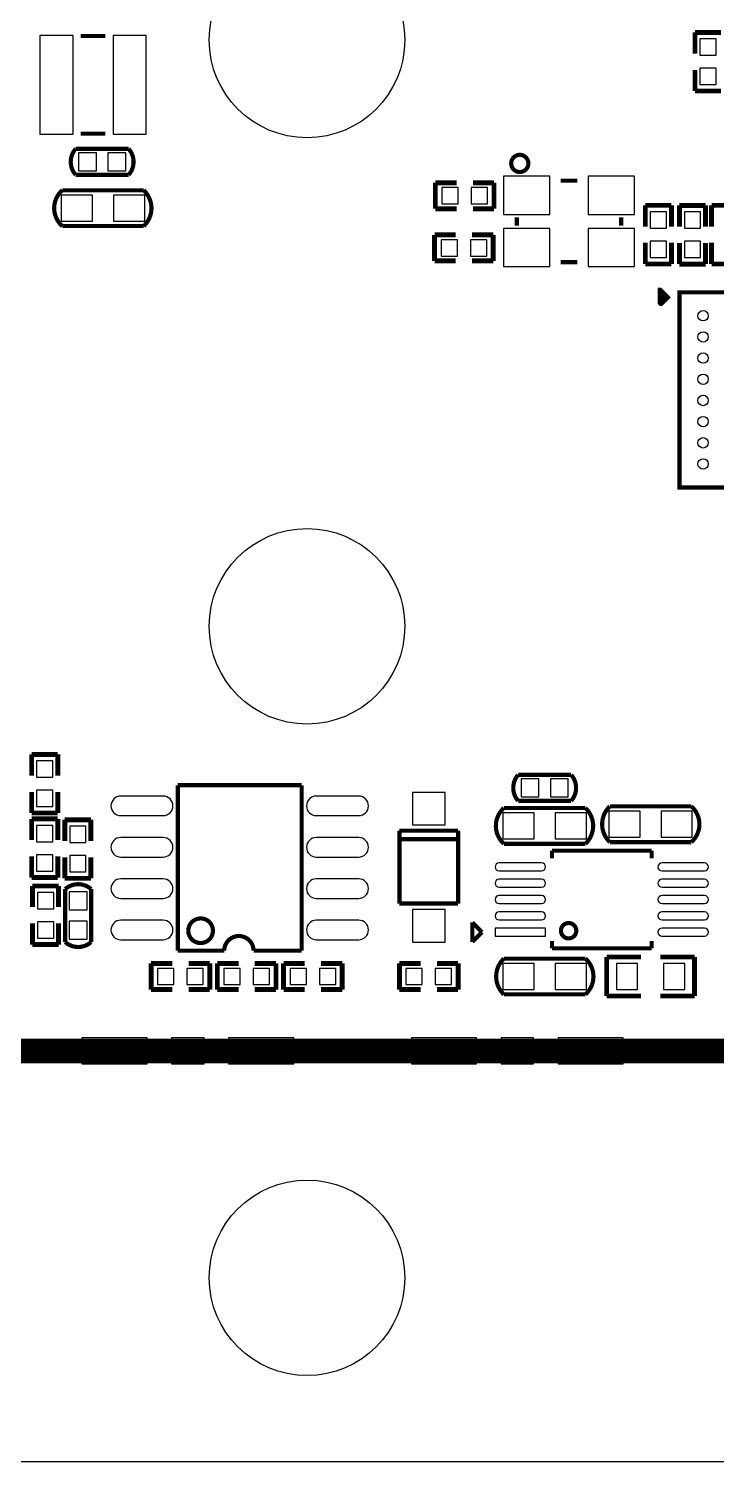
# Model space of a CAD drawing. Extents: x -3 to 180, y 0 to 107.
# Drawn here: x 20.34 to 41.44, y 0 to 43.98 of the extents above; entities that cross this region are included whole.
import ezdxf

# ---------------------------------------------------------------- set-up
doc = ezdxf.new("R2010")
doc.units = 0
doc.header["$MEASUREMENT"] = 0
for name, color, linetype in [('BG_OUTLINE', 254, 'CONTINUOUS'), ('BG_SILKSCREEN_BOTTOM', 141, 'CONTINUOUS'), ('PG_SILKSCREEN_BOTTOM', 85, 'CONTINUOUS'), ('PIN_BOTTOM', 5, 'CONTINUOUS')]:
    doc.layers.add(name, color=color, linetype=linetype)

msp = doc.modelspace()

# ---------------------------------------------------------------- linework, layer by layer
at = {"layer": 'BG_OUTLINE'}
msp.add_lwpolyline([(-2.999994, 103.031341), (-2.999994, 3.991813, 0.414214), (0.991819, 0), (176.017809, 0, 0.378859), (179.786788, 3.768979), (179.786788, 102.98717, 0.42493), (175.712984, 107.061), (166.5478, 107.060975), (166.5478, 97.5868), (152.3746, 97.5868), (152.3746, 107.060949), (46.3042, 107.06067), (46.3042, 105.8672), (42.0624, 105.8672), (42.0624, 107.06067), (30.607, 107.060644), (30.607, 105.8672), (26.3652, 105.8672), (26.3652, 107.060644), (1.029665, 107.060619, 0.418755)], format="xyb", close=True, dxfattribs=at)
at = {"layer": 'BG_SILKSCREEN_BOTTOM'}
msp.add_lwpolyline([(6.5532, 12.5984, 0.762, 0.762, 0), (159.7914, 12.5984, 0.762, 0.762, 0)], format="xyseb", dxfattribs=at)
at = {"layer": 'PG_SILKSCREEN_BOTTOM'}
for points in [[(21.93036, 43.755335, 0.127, 0.127, 0), (22.69236, 43.755335, 0.127, 0.127, 0)], [(40.783561, 43.866537, 0.150089, 0.150089, 0), (41.583559, 43.866537, 0.150089, 0.150089, 0)], [(40.783561, 43.216551, 0.150089, 0.150089, 0), (40.783561, 43.866537, 0.150089, 0.150089, 0)], [(40.783561, 42.716729, 0.150089, 0.150089, 0), (40.783561, 42.066743, 0.150089, 0.150089, 0)], [(40.783561, 42.066743, 0.150089, 0.150089, 0), (41.583559, 42.066743, 0.150089, 0.150089, 0)], [(21.93036, 40.755545, 0.127, 0.127, 0), (22.69236, 40.755545, 0.127, 0.127, 0)], [(22.840671, 39.493241, 0.127, 0.127, 0), (21.77796, 39.493241, 0.127, 0.127, -0.37791), (21.77796, 40.293239, 0.127, 0.127, 0)], [(21.77796, 40.293239, 0.127, 0.127, 0), (22.840671, 40.293239, 0.127, 0.127, 0)], [(22.840671, 40.293239, 0.127, 0.127, 0), (23.40356, 40.293239, 0.127, 0.127, -0.37791), (23.40356, 39.493241, 0.127, 0.127, 0)], [(35.669474, 39.844472, 0.127, 0.127, 1), (35.142678, 39.844472, 0.127, 0.127, 1), (35.669474, 39.844472, 0.127, 0.127, 0)], [(23.40356, 39.493241, 0.127, 0.127, 0), (22.840671, 39.493241, 0.127, 0.127, 0)], [(32.816063, 39.251839, 0.150089, 0.150089, 0), (32.816063, 38.451841, 0.150089, 0.150089, 0)], [(33.466049, 39.251839, 0.150089, 0.150089, 0), (32.816063, 39.251839, 0.150089, 0.150089, 0)], [(33.965871, 39.251839, 0.150089, 0.150089, 0), (34.615857, 39.251839, 0.150089, 0.150089, 0)], [(34.615857, 39.251839, 0.150089, 0.150089, 0), (34.615857, 38.451841, 0.150089, 0.150089, 0)], [(36.66236, 39.314374, 0.127, 0.127, 0), (37.17036, 39.314374, 0.127, 0.127, 0)], [(23.866069, 37.92093, 0.127, 0.127, 0), (21.366251, 37.92093, 0.127, 0.127, -0.450474), (21.366251, 39.02075, 0.127, 0.127, 0)], [(21.366251, 39.02075, 0.127, 0.127, 0), (23.866069, 39.02075, 0.127, 0.127, 0)], [(23.866069, 39.02075, 0.127, 0.127, -0.432734), (23.866069, 37.92093, 0.127, 0.127, 0)], [(32.816063, 38.451841, 0.150089, 0.150089, 0), (33.466049, 38.451841, 0.150089, 0.150089, 0)], [(34.615857, 38.451841, 0.150089, 0.150089, 0), (33.965871, 38.451841, 0.150089, 0.150089, 0)], [(39.259561, 38.557937, 0.150089, 0.150089, 0), (40.059559, 38.557937, 0.150089, 0.150089, 0)], [(39.259561, 37.907951, 0.150089, 0.150089, 0), (39.259561, 38.557937, 0.150089, 0.150089, 0)], [(40.059559, 38.557937, 0.150089, 0.150089, 0), (40.059559, 37.907951, 0.150089, 0.150089, 0)], [(40.306041, 38.554889, 0.150089, 0.150089, 0), (41.106039, 38.554889, 0.150089, 0.150089, 0)], [(40.306041, 37.904903, 0.150089, 0.150089, 0), (40.306041, 38.554889, 0.150089, 0.150089, 0)], [(41.106039, 38.554889, 0.150089, 0.150089, 0), (41.106039, 37.904903, 0.150089, 0.150089, 0)], [(41.291561, 38.557937, 0.150089, 0.150089, 0), (42.091559, 38.557937, 0.150089, 0.150089, 0)], [(41.291561, 37.907951, 0.150089, 0.150089, 0), (41.291561, 38.557937, 0.150089, 0.150089, 0)], [(35.316414, 38.19144, 0.127, 0.127, 0), (35.316414, 37.93744, 0.127, 0.127, 0)], [(38.516306, 38.19144, 0.127, 0.127, 0), (38.516306, 37.93744, 0.127, 0.127, 0)], [(32.790663, 37.651639, 0.150089, 0.150089, 0), (32.790663, 36.851641, 0.150089, 0.150089, 0)], [(33.440649, 37.651639, 0.150089, 0.150089, 0), (32.790663, 37.651639, 0.150089, 0.150089, 0)], [(33.940471, 37.651639, 0.150089, 0.150089, 0), (34.590457, 37.651639, 0.150089, 0.150089, 0)], [(34.590457, 37.651639, 0.150089, 0.150089, 0), (34.590457, 36.851641, 0.150089, 0.150089, 0)], [(39.259561, 37.408129, 0.150089, 0.150089, 0), (39.259561, 36.758143, 0.150089, 0.150089, 0)], [(40.059559, 36.758143, 0.150089, 0.150089, 0), (40.059559, 37.408129, 0.150089, 0.150089, 0)], [(40.306041, 37.405081, 0.150089, 0.150089, 0), (40.306041, 36.755095, 0.150089, 0.150089, 0)], [(41.106039, 36.755095, 0.150089, 0.150089, 0), (41.106039, 37.405081, 0.150089, 0.150089, 0)], [(41.291561, 37.408129, 0.150089, 0.150089, 0), (41.291561, 36.758143, 0.150089, 0.150089, 0)], [(32.790663, 36.851641, 0.150089, 0.150089, 0), (33.440649, 36.851641, 0.150089, 0.150089, 0)], [(34.590457, 36.851641, 0.150089, 0.150089, 0), (33.940471, 36.851641, 0.150089, 0.150089, 0)], [(36.66236, 36.814506, 0.127, 0.127, 0), (37.17036, 36.814506, 0.127, 0.127, 0)], [(39.259561, 36.758143, 0.150089, 0.150089, 0), (40.059559, 36.758143, 0.150089, 0.150089, 0)], [(40.306041, 36.755095, 0.150089, 0.150089, 0), (41.106039, 36.755095, 0.150089, 0.150089, 0)], [(41.291561, 36.758143, 0.150089, 0.150089, 0), (42.091559, 36.758143, 0.150089, 0.150089, 0)], [(39.69766, 35.5854, 0.127, 0.127, 0), (39.69766, 35.9664, 0.127, 0.127, 0), (39.72306, 35.9664, 0.127, 0.127, 0), (39.95166, 35.7378, 0.127, 0.127, 0), (39.79926, 35.5854, 0.127, 0.127, 0), (39.69766, 35.5854, 0.127, 0.127, 0), (39.69766, 35.56, 0.127, 0.127, 0), (39.72306, 35.5346, 0.127, 0.127, 0), (39.74846, 35.5346, 0.127, 0.127, 0), (39.79926, 35.5854, 0.127, 0.127, 0)], [(39.79926, 35.8648, 0.127, 0.127, 0), (39.79926, 35.6108, 0.127, 0.127, 0.668047), (39.817218, 35.603358, 0.127, 0.127, 0), (39.95166, 35.7378, 0.127, 0.127, 0), (39.82466, 35.8648, 0.127, 0.127, 0), (39.79926, 35.8648, 0.127, 0.127, 0)], [(40.30726, 29.8958, 0.127, 0.127, 0), (40.30726, 35.8902, 0.127, 0.127, 0), (46.27626, 35.8902, 0.127, 0.127, 0), (46.30166, 35.8648, 0.127, 0.127, 0), (46.30166, 29.8958, 0.127, 0.127, 0), (40.30726, 29.8958, 0.127, 0.127, 0)], [(20.428001, 21.702497, 0.150089, 0.150089, 0), (21.227999, 21.702497, 0.150089, 0.150089, 0)], [(20.428001, 21.052511, 0.150089, 0.150089, 0), (20.428001, 21.702497, 0.150089, 0.150089, 0)], [(21.227999, 21.702497, 0.150089, 0.150089, 0), (21.227999, 21.052511, 0.150089, 0.150089, 0)], [(35.919689, 20.275601, 0.127, 0.127, 0), (35.3568, 20.275601, 0.127, 0.127, -0.37791), (35.3568, 21.075599, 0.127, 0.127, 0)], [(35.3568, 21.075599, 0.127, 0.127, 0), (35.919689, 21.075599, 0.127, 0.127, 0)], [(35.919689, 21.075599, 0.127, 0.127, 0), (36.9824, 21.075599, 0.127, 0.127, -0.37791), (36.9824, 20.275601, 0.127, 0.127, 0)], [(28.71216, 20.75688, 0.127, 0.127, 0), (24.91232, 20.75688, 0.127, 0.127, 0)], [(24.91232, 20.75688, 0.127, 0.127, 0), (24.91232, 15.67688, 0.127, 0.127, 0)], [(28.71216, 15.67688, 0.127, 0.127, 0), (28.71216, 20.75688, 0.127, 0.127, 0)], [(20.428001, 20.552689, 0.150089, 0.150089, 0), (20.428001, 19.902703, 0.150089, 0.150089, 0)], [(21.227999, 19.902703, 0.150089, 0.150089, 0), (21.227999, 20.552689, 0.150089, 0.150089, 0)], [(36.9824, 20.275601, 0.127, 0.127, 0), (35.919689, 20.275601, 0.127, 0.127, 0)], [(20.428001, 19.902703, 0.150089, 0.150089, 0), (21.227999, 19.902703, 0.150089, 0.150089, 0)], [(20.428001, 19.721297, 0.150089, 0.150089, 0), (21.227999, 19.721297, 0.150089, 0.150089, 0)], [(20.428001, 19.071311, 0.150089, 0.150089, 0), (20.428001, 19.721297, 0.150089, 0.150089, 0)], [(21.227999, 19.721297, 0.150089, 0.150089, 0), (21.227999, 19.071311, 0.150089, 0.150089, 0)], [(37.419509, 18.95729, 0.127, 0.127, 0), (34.919691, 18.95729, 0.127, 0.127, -0.450474), (34.919691, 20.05711, 0.127, 0.127, 0)], [(34.919691, 20.05711, 0.127, 0.127, 0), (37.419509, 20.05711, 0.127, 0.127, 0)], [(37.419509, 20.05711, 0.127, 0.127, -0.432734), (37.419509, 18.95729, 0.127, 0.127, 0)], [(38.170891, 19.00809, 0.127, 0.127, -0.432734), (38.170891, 20.10791, 0.127, 0.127, 0)], [(38.170891, 20.10791, 0.127, 0.127, 0), (40.670709, 20.10791, 0.127, 0.127, -0.450474), (40.670709, 19.00809, 0.127, 0.127, 0)], [(21.444001, 19.695897, 0.150089, 0.150089, 0), (22.243999, 19.695897, 0.150089, 0.150089, 0)], [(21.444001, 19.045911, 0.150089, 0.150089, 0), (21.444001, 19.695897, 0.150089, 0.150089, 0)], [(22.243999, 19.695897, 0.150089, 0.150089, 0), (22.243999, 19.045911, 0.150089, 0.150089, 0)], [(31.713703, 19.362903, 0.127, 0.127, 0), (31.713703, 17.124197, 0.127, 0.127, 0)], [(33.513497, 19.362903, 0.127, 0.127, 0), (31.713703, 19.362903, 0.127, 0.127, 0)], [(33.513497, 17.124197, 0.127, 0.127, 0), (33.513497, 19.362903, 0.127, 0.127, 0)], [(31.713703, 19.1008, 0.127, 0.127, 0), (33.513497, 19.1008, 0.127, 0.127, 0)], [(40.670709, 19.00809, 0.127, 0.127, 0), (38.170891, 19.00809, 0.127, 0.127, 0)], [(20.428001, 18.571489, 0.150089, 0.150089, 0), (20.428001, 17.921503, 0.150089, 0.150089, 0)], [(21.227999, 17.921503, 0.150089, 0.150089, 0), (21.227999, 18.571489, 0.150089, 0.150089, 0)], [(21.444001, 18.546089, 0.150089, 0.150089, 0), (21.444001, 17.896103, 0.150089, 0.150089, 0)], [(22.243999, 17.896103, 0.150089, 0.150089, 0), (22.243999, 18.546089, 0.150089, 0.150089, 0)], [(36.392104, 18.74647, 0.127, 0.127, 0), (39.452296, 18.74647, 0.127, 0.127, 0)], [(36.392104, 18.5166, 0.127, 0.127, 0), (36.392104, 18.74647, 0.127, 0.127, 0)], [(39.452296, 18.74647, 0.127, 0.127, 0), (39.452296, 18.5166, 0.127, 0.127, 0)], [(20.428001, 17.921503, 0.150089, 0.150089, 0), (21.227999, 17.921503, 0.150089, 0.150089, 0)], [(20.453401, 17.663897, 0.150089, 0.150089, 0), (21.253399, 17.663897, 0.150089, 0.150089, 0)], [(20.453401, 17.013911, 0.150089, 0.150089, 0), (20.453401, 17.663897, 0.150089, 0.150089, 0)], [(21.253399, 17.663897, 0.150089, 0.150089, 0), (21.253399, 17.013911, 0.150089, 0.150089, 0)], [(21.444001, 17.896103, 0.150089, 0.150089, 0), (22.243999, 17.896103, 0.150089, 0.150089, 0)], [(21.454161, 17.003751, 0.127, 0.127, 0), (21.454161, 17.56664, 0.127, 0.127, -0.37791), (22.254159, 17.56664, 0.127, 0.127, 0)], [(22.254159, 17.56664, 0.127, 0.127, 0), (22.254159, 17.003751, 0.127, 0.127, 0)], [(31.713703, 17.124197, 0.127, 0.127, 0), (33.513497, 17.124197, 0.127, 0.127, 0)], [(22.254159, 17.003751, 0.127, 0.127, 0), (22.254159, 15.94104, 0.127, 0.127, -0.37791), (21.454161, 15.94104, 0.127, 0.127, 0)], [(21.454161, 15.94104, 0.127, 0.127, 0), (21.454161, 17.003751, 0.127, 0.127, 0)], [(25.99055, 16.289528, 0.127, 0.127, 1), (25.234138, 16.289528, 0.127, 0.127, 1), (25.99055, 16.289528, 0.127, 0.127, 0)], [(20.453401, 16.514089, 0.150089, 0.150089, 0), (20.453401, 15.864103, 0.150089, 0.150089, 0)], [(21.253399, 15.864103, 0.150089, 0.150089, 0), (21.253399, 16.514089, 0.150089, 0.150089, 0)], [(33.948624, 16.545306, 0.127, 0.127, 0), (34.248598, 16.245332, 0.127, 0.127, 0)], [(33.948624, 15.945358, 0.127, 0.127, 0), (33.948624, 16.545306, 0.127, 0.127, 0)], [(34.248598, 16.245332, 0.127, 0.127, 0), (33.948624, 15.945358, 0.127, 0.127, 0)], [(37.140134, 16.290036, 0.127, 0.127, 1), (36.66871, 16.290036, 0.127, 0.127, 1), (37.140134, 16.290036, 0.127, 0.127, 0)], [(20.453401, 15.864103, 0.150089, 0.150089, 0), (21.253399, 15.864103, 0.150089, 0.150089, 0)], [(26.33726, 15.67688, 0.127, 0.127, -1), (27.237182, 15.67688, 0.127, 0.127, 0)], [(36.392104, 15.746476, 0.127, 0.127, 0), (36.392104, 15.9766, 0.127, 0.127, 0)], [(39.452296, 15.9766, 0.127, 0.127, 0), (39.452296, 15.746476, 0.127, 0.127, 0)], [(24.91232, 15.67688, 0.127, 0.127, 0), (26.33726, 15.67688, 0.127, 0.127, 0)], [(27.237182, 15.67688, 0.127, 0.127, 0), (28.71216, 15.67688, 0.127, 0.127, 0)], [(34.919691, 14.33449, 0.127, 0.127, -0.432734), (34.919691, 15.43431, 0.127, 0.127, 0)], [(34.919691, 15.43431, 0.127, 0.127, 0), (37.419509, 15.43431, 0.127, 0.127, -0.450474), (37.419509, 14.33449, 0.127, 0.127, 0)], [(39.452296, 15.746476, 0.127, 0.127, 0), (36.392104, 15.746476, 0.127, 0.127, 0)], [(38.07079, 15.484297, 0.150089, 0.150089, 0), (39.120801, 15.484297, 0.150089, 0.150089, 0)], [(38.07079, 14.284503, 0.150089, 0.150089, 0), (38.07079, 15.484297, 0.150089, 0.150089, 0)], [(40.77081, 15.484297, 0.150089, 0.150089, 0), (39.720799, 15.484297, 0.150089, 0.150089, 0)], [(40.77081, 14.284503, 0.150089, 0.150089, 0), (40.77081, 15.484297, 0.150089, 0.150089, 0)], [(24.093703, 15.284399, 0.150089, 0.150089, 0), (24.093703, 14.484401, 0.150089, 0.150089, 0)], [(24.743689, 15.284399, 0.150089, 0.150089, 0), (24.093703, 15.284399, 0.150089, 0.150089, 0)], [(25.243511, 15.284399, 0.150089, 0.150089, 0), (25.893497, 15.284399, 0.150089, 0.150089, 0)], [(25.893497, 15.284399, 0.150089, 0.150089, 0), (25.893497, 14.484401, 0.150089, 0.150089, 0)], [(26.125703, 15.284399, 0.150089, 0.150089, 0), (26.775689, 15.284399, 0.150089, 0.150089, 0)], [(26.125703, 14.484401, 0.150089, 0.150089, 0), (26.125703, 15.284399, 0.150089, 0.150089, 0)], [(27.925497, 15.284399, 0.150089, 0.150089, 0), (27.275511, 15.284399, 0.150089, 0.150089, 0)], [(27.925497, 14.484401, 0.150089, 0.150089, 0), (27.925497, 15.284399, 0.150089, 0.150089, 0)], [(28.157703, 15.284399, 0.150089, 0.150089, 0), (28.157703, 14.484401, 0.150089, 0.150089, 0)], [(28.807689, 15.284399, 0.150089, 0.150089, 0), (28.157703, 15.284399, 0.150089, 0.150089, 0)], [(29.307511, 15.284399, 0.150089, 0.150089, 0), (29.957497, 15.284399, 0.150089, 0.150089, 0)], [(29.957497, 15.284399, 0.150089, 0.150089, 0), (29.957497, 14.484401, 0.150089, 0.150089, 0)], [(31.713703, 15.284399, 0.150089, 0.150089, 0), (32.363689, 15.284399, 0.150089, 0.150089, 0)], [(31.713703, 14.484401, 0.150089, 0.150089, 0), (31.713703, 15.284399, 0.150089, 0.150089, 0)], [(33.513497, 15.284399, 0.150089, 0.150089, 0), (32.863511, 15.284399, 0.150089, 0.150089, 0)], [(33.513497, 14.484401, 0.150089, 0.150089, 0), (33.513497, 15.284399, 0.150089, 0.150089, 0)], [(24.093703, 14.484401, 0.150089, 0.150089, 0), (24.743689, 14.484401, 0.150089, 0.150089, 0)], [(25.893497, 14.484401, 0.150089, 0.150089, 0), (25.243511, 14.484401, 0.150089, 0.150089, 0)], [(26.775689, 14.484401, 0.150089, 0.150089, 0), (26.125703, 14.484401, 0.150089, 0.150089, 0)], [(27.275511, 14.484401, 0.150089, 0.150089, 0), (27.925497, 14.484401, 0.150089, 0.150089, 0)], [(28.157703, 14.484401, 0.150089, 0.150089, 0), (28.807689, 14.484401, 0.150089, 0.150089, 0)], [(29.957497, 14.484401, 0.150089, 0.150089, 0), (29.307511, 14.484401, 0.150089, 0.150089, 0)], [(32.363689, 14.484401, 0.150089, 0.150089, 0), (31.713703, 14.484401, 0.150089, 0.150089, 0)], [(32.863511, 14.484401, 0.150089, 0.150089, 0), (33.513497, 14.484401, 0.150089, 0.150089, 0)], [(37.419509, 14.33449, 0.127, 0.127, 0), (34.919691, 14.33449, 0.127, 0.127, 0)], [(39.120801, 14.284503, 0.150089, 0.150089, 0), (38.07079, 14.284503, 0.150089, 0.150089, 0)], [(39.720799, 14.284503, 0.150089, 0.150089, 0), (40.77081, 14.284503, 0.150089, 0.150089, 0)]]:
    msp.add_lwpolyline(points, format="xyseb", dxfattribs=at)
at = {"layer": 'PIN_BOTTOM'}
for points in [[(20.682153, 43.76674), (20.682153, 40.74414), (21.698153, 40.74414), (21.698153, 43.76674)], [(22.924567, 43.76674), (22.924567, 40.74414), (23.940567, 40.74414), (23.940567, 43.76674)], [(41.433509, 43.666677), (40.933611, 43.666677), (40.933611, 43.166779), (41.433509, 43.166779)], [(41.433509, 42.766501), (40.933611, 42.766501), (40.933611, 42.266603), (41.433509, 42.266603)], [(21.865717, 40.168195), (21.865717, 39.618285), (22.415627, 39.618285), (22.415627, 40.168195)], [(22.765893, 40.168195), (22.765893, 39.618285), (23.315803, 39.618285), (23.315803, 40.168195)], [(34.905188, 38.28034), (36.327588, 38.28034), (36.327588, 39.44874), (34.905188, 39.44874)], [(37.505132, 38.28034), (38.927532, 38.28034), (38.927532, 39.44874), (37.505132, 39.44874)], [(21.336013, 38.87089), (21.336013, 38.07079), (22.296107, 38.07079), (22.296107, 38.87089)], [(22.936213, 38.87089), (22.936213, 38.07079), (23.896307, 38.07079), (23.896307, 38.87089)], [(33.515833, 38.601879), (33.515833, 39.101776), (33.015936, 39.101776), (33.015936, 38.601879)], [(34.416009, 38.601879), (34.416009, 39.101776), (33.916112, 39.101776), (33.916112, 38.601879)], [(39.909509, 38.358077), (39.409611, 38.358077), (39.409611, 37.858179), (39.909509, 37.858179)], [(40.955989, 38.355029), (40.456091, 38.355029), (40.456091, 37.855131), (40.955989, 37.855131)], [(34.905188, 36.68014), (36.327588, 36.68014), (36.327588, 37.84854), (34.905188, 37.84854)], [(37.505132, 36.68014), (38.927532, 36.68014), (38.927532, 37.84854), (37.505132, 37.84854)], [(33.490433, 37.001679), (33.490433, 37.501576), (32.990536, 37.501576), (32.990536, 37.001679)], [(34.390609, 37.001679), (34.390609, 37.501576), (33.890712, 37.501576), (33.890712, 37.001679)], [(39.909509, 37.457901), (39.409611, 37.457901), (39.409611, 36.958003), (39.909509, 36.958003)], [(40.955989, 37.454853), (40.456091, 37.454853), (40.456091, 36.954955), (40.955989, 36.954955)], [(21.077949, 21.502637), (20.578051, 21.502637), (20.578051, 21.002739), (21.077949, 21.002739)], [(35.994467, 20.400645), (35.994467, 20.950555), (35.444557, 20.950555), (35.444557, 20.400645)], [(36.894643, 20.400645), (36.894643, 20.950555), (36.344733, 20.950555), (36.344733, 20.400645)], [(21.077949, 20.602461), (20.578051, 20.602461), (20.578051, 20.102563), (21.077949, 20.102563)], [(32.113601, 19.537299), (33.113599, 19.537299), (33.113599, 20.537297), (32.113601, 20.537297)], [(34.889453, 19.90725), (34.889453, 19.10715), (35.849547, 19.10715), (35.849547, 19.90725)], [(36.489653, 19.90725), (36.489653, 19.10715), (37.449747, 19.10715), (37.449747, 19.90725)], [(39.10076, 19.15795), (39.10076, 19.95805), (38.140665, 19.95805), (38.140665, 19.15795)], [(40.70096, 19.15795), (40.70096, 19.95805), (39.740865, 19.95805), (39.740865, 19.15795)], [(21.077949, 19.521437), (20.578051, 19.521437), (20.578051, 19.021539), (21.077949, 19.021539)], [(22.093949, 19.496037), (21.594051, 19.496037), (21.594051, 18.996139), (22.093949, 18.996139)], [(21.077949, 18.621261), (20.578051, 18.621261), (20.578051, 18.121363), (21.077949, 18.121363)], [(22.093949, 18.595861), (21.594051, 18.595861), (21.594051, 18.095963), (22.093949, 18.095963)], [(21.103349, 17.464037), (20.603451, 17.464037), (20.603451, 16.964139), (21.103349, 16.964139)], [(21.579205, 16.928973), (22.129115, 16.928973), (22.129115, 17.478883), (21.579205, 17.478883)], [(32.113601, 15.937103), (33.113599, 15.937103), (33.113599, 16.937101), (32.113601, 16.937101)], [(21.103349, 16.563861), (20.603451, 16.563861), (20.603451, 16.063963), (21.103349, 16.063963)], [(21.579205, 16.028797), (22.129115, 16.028797), (22.129115, 16.578707), (21.579205, 16.578707)], [(34.647124, 16.123666), (36.197032, 16.123666), (36.197032, 16.369538), (34.647124, 16.369538)], [(24.793473, 14.634439), (24.793473, 15.134336), (24.293576, 15.134336), (24.293576, 14.634439)], [(25.693649, 14.634439), (25.693649, 15.134336), (25.193752, 15.134336), (25.193752, 14.634439)], [(26.325563, 15.134349), (26.325563, 14.634451), (26.825461, 14.634451), (26.825461, 15.134349)], [(27.225739, 15.134349), (27.225739, 14.634451), (27.725637, 14.634451), (27.725637, 15.134349)], [(28.857473, 14.634439), (28.857473, 15.134336), (28.357576, 15.134336), (28.357576, 14.634439)], [(29.757649, 14.634439), (29.757649, 15.134336), (29.257752, 15.134336), (29.257752, 14.634439)], [(31.913563, 15.134349), (31.913563, 14.634451), (32.413461, 14.634451), (32.413461, 15.134349)], [(32.813739, 15.134349), (32.813739, 14.634451), (33.313637, 14.634451), (33.313637, 15.134349)], [(35.84956, 14.48435), (35.84956, 15.28445), (34.889465, 15.28445), (34.889465, 14.48435)], [(37.44976, 14.48435), (37.44976, 15.28445), (36.489665, 15.28445), (36.489665, 14.48435)], [(38.370904, 15.28445), (38.370904, 14.48435), (39.020915, 14.48435), (39.020915, 15.28445)], [(39.820685, 15.28445), (39.820685, 14.48435), (40.470696, 14.48435), (40.470696, 15.28445)], [(21.972295, 12.99845), (21.972295, 12.19835), (23.972291, 12.19835), (23.972291, 12.99845)], [(24.722201, 12.99845), (24.722201, 12.19835), (25.722199, 12.19835), (25.722199, 12.99845)], [(26.472109, 12.99845), (26.472109, 12.19835), (28.472105, 12.19835), (28.472105, 12.99845)], [(34.081491, 12.19835), (34.081491, 12.99845), (32.081495, 12.99845), (32.081495, 12.19835)], [(35.831399, 12.19835), (35.831399, 12.99845), (34.831401, 12.99845), (34.831401, 12.19835)], [(38.581305, 12.19835), (38.581305, 12.99845), (36.581309, 12.99845), (36.581309, 12.19835)]]:
    msp.add_lwpolyline(points, close=True, dxfattribs=at)
for points in [[(24.462245, 20.421829), (23.162247, 20.421829, 1), (23.162247, 19.821931), (24.462245, 19.821931, 1)], [(30.462233, 20.421829), (29.162235, 20.421829, 1), (29.162235, 19.821931), (30.462233, 19.821931, 1)], [(24.462245, 19.151829), (23.162247, 19.151829, 1), (23.162247, 18.551931), (24.462245, 18.551931, 1)], [(30.462233, 19.151829), (29.162235, 19.151829, 1), (29.162235, 18.551931), (30.462233, 18.551931, 1)], [(36.074096, 18.369534), (34.77006, 18.369534, 1), (34.77006, 18.123662), (36.074096, 18.123662, 1)], [(41.07434, 18.369534), (39.770304, 18.369534, 1), (39.770304, 18.123662), (41.07434, 18.123662, 1)], [(24.462245, 17.881829), (23.162247, 17.881829, 1), (23.162247, 17.281931), (24.462245, 17.281931, 1)], [(30.462233, 17.881829), (29.162235, 17.881829, 1), (29.162235, 17.281931), (30.462233, 17.281931, 1)], [(36.074096, 17.869408), (34.77006, 17.869408, 1), (34.77006, 17.623536), (36.074096, 17.623536, 1)], [(41.07434, 17.869408), (39.770304, 17.869408, 1), (39.770304, 17.623536), (41.07434, 17.623536, 1)], [(36.074096, 17.369536), (34.77006, 17.369536, 1), (34.77006, 17.123664), (36.074096, 17.123664, 1)], [(41.07434, 17.369536), (39.770304, 17.369536, 1), (39.770304, 17.123664), (41.07434, 17.123664, 1)], [(36.074096, 16.86941), (34.77006, 16.86941, 1), (34.77006, 16.623538), (36.074096, 16.623538, 1)], [(41.07434, 16.86941), (39.770304, 16.86941, 1), (39.770304, 16.623538), (41.07434, 16.623538, 1)], [(24.462245, 16.611829), (23.162247, 16.611829, 1), (23.162247, 16.011931), (24.462245, 16.011931, 1)], [(30.462233, 16.611829), (29.162235, 16.611829, 1), (29.162235, 16.011931), (30.462233, 16.011931, 1)], [(41.07434, 16.369538), (39.770304, 16.369538, 1), (39.770304, 16.123666), (41.07434, 16.123666, 1)]]:
    msp.add_lwpolyline(points, format="xyb", close=True, dxfattribs=at)
for centre, radius in [((28.87726, 43.63405), 2.999994), ((41.029382, 35.167824), 0.159995), ((41.029382, 34.517838), 0.159995), ((41.029382, 33.867852), 0.159995), ((41.029382, 33.217866), 0.159995), ((41.029382, 32.56788), 0.159995), ((41.029382, 31.917894), 0.159995), ((41.029382, 31.267908), 0.159995), ((41.029382, 30.617922), 0.159995), ((28.87726, 25.634239), 2.999994), ((28.87726, 5.634228), 2.999994)]:
    msp.add_circle(centre, radius, dxfattribs=at)

doc.saveas('drawing.dxf')
